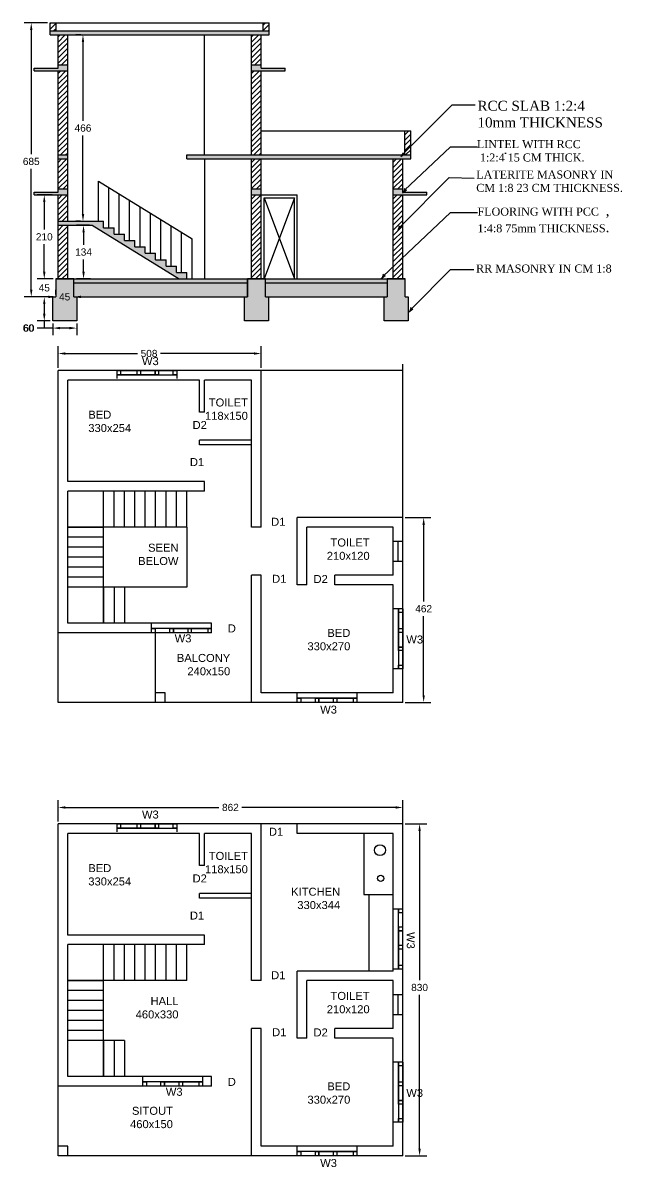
# Model space of a CAD drawing. Header units: inches. Extents: x -2903 to 3367, y -161 to 1064.
# Drawn here: x 72.83 to 87.81, y 901.14 to 929.74 of the extents above; entities that cross this region are included whole.
import ezdxf

# ---------------------------------------------------------------- set-up
doc = ezdxf.new("R2010")
doc.units = ezdxf.units.IN
doc.header["$MEASUREMENT"] = 0
doc.layers.add('--plan', color=7, linetype='Continuous')
doc.styles.add('SA', font='times.ttf')
doc.styles.get("Standard").update_dxf_attribs({"font": 'arial.ttf'})
doc.dimstyles.get("Standard").update_dxf_attribs({"dimtxt": 0.18, "dimasz": 0.18, "dimexe": 0.18, "dimexo": 0.0625, "dimgap": 0.09, "dimtad": 0, "dimtih": 1, "dimtoh": 1, "dimdec": 0, "dimlfac": 100, "dimzin": 0, "dimdsep": 46, "dimtxsty": 'Standard', "dimcen": 0.09, "dimadec": 0, "dimazin": 0, "dimtfac": 1, "dimtdec": 0, "dimtofl": 0, "dimtmove": 0, "dimatfit": 3, "dimfxl": 1, "dimtolj": 1, "dimtzin": 0, "dimarcsym": 0})

# ---------------------------------------------------------------- blocks, each defined once
blk = doc.blocks.new('*D132')
at = {"color": 0, "lineweight": -2, "transparency": 16777216}
for p, q in [((73.706, 909.781), (73.706, 910.308)), ((82.326, 909.781), (82.326, 910.308)), ((73.886, 910.128), (77.728, 910.128)), ((82.146, 910.128), (78.304, 910.128))]:
    blk.add_line(p, q, dxfattribs=at)
at = {"color": 0, "transparency": 16777216}
for points in [[(73.886, 910.158), (73.886, 910.098), (73.706, 910.128)], [(82.146, 910.158), (82.146, 910.098), (82.326, 910.128)]]:
    blk.add_solid(points, dxfattribs=at)
at = {"layer": 'Defpoints', "color": 0, "transparency": 16777216}
for p in [(82.326, 910.128), (73.706, 909.719), (82.326, 909.719)]:
    blk.add_point(p, dxfattribs=at)
at = {"color": 0, "transparency": 16777216, "insert": (78.016, 910.128), "char_height": 0.18, "attachment_point": 5}
blk.add_mtext('\\A1;862', dxfattribs=at)
blk = doc.blocks.new('*D133')
at = {"color": 0, "lineweight": -2, "transparency": 16777216}
for p, q in [((82.388, 909.719), (82.927, 909.719)), ((82.747, 909.539), (82.747, 905.809)), ((82.747, 901.599), (82.747, 905.445)), ((82.388, 901.419), (82.927, 901.419))]:
    blk.add_line(p, q, dxfattribs=at)
at = {"color": 0, "transparency": 16777216}
for points in [[(82.717, 909.539), (82.777, 909.539), (82.747, 909.719)], [(82.717, 901.599), (82.777, 901.599), (82.747, 901.419)]]:
    blk.add_solid(points, dxfattribs=at)
at = {"layer": 'Defpoints', "color": 0, "transparency": 16777216}
for p in [(82.326, 909.719), (82.326, 901.419), (82.747, 901.419)]:
    blk.add_point(p, dxfattribs=at)
at = {"color": 0, "transparency": 16777216, "insert": (82.747, 905.627), "char_height": 0.18, "attachment_point": 5}
blk.add_mtext('\\A1;830', dxfattribs=at)
blk = doc.blocks.new('*D134')
at = {"color": 0, "lineweight": -2, "transparency": 16777216}
for p, q in [((73.706, 921.116), (73.706, 921.656)), ((78.786, 921.116), (78.786, 921.656)), ((73.886, 921.476), (75.692, 921.476)), ((78.606, 921.476), (76.27, 921.476))]:
    blk.add_line(p, q, dxfattribs=at)
at = {"color": 0, "transparency": 16777216}
for points in [[(73.886, 921.506), (73.886, 921.446), (73.706, 921.476)], [(78.606, 921.506), (78.606, 921.446), (78.786, 921.476)]]:
    blk.add_solid(points, dxfattribs=at)
at = {"layer": 'Defpoints', "color": 0, "transparency": 16777216}
for p in [(78.786, 921.476), (73.706, 921.053), (78.786, 921.053)]:
    blk.add_point(p, dxfattribs=at)
at = {"color": 0, "transparency": 16777216, "insert": (75.981, 921.476), "char_height": 0.18, "attachment_point": 5}
blk.add_mtext('\\A1;508', dxfattribs=at)
blk = doc.blocks.new('*D135')
at = {"color": 0, "lineweight": -2, "transparency": 16777216}
for p, q in [((82.388, 917.373), (83.029, 917.373)), ((82.849, 917.193), (82.849, 915.278)), ((82.849, 912.933), (82.849, 914.914)), ((82.388, 912.753), (83.029, 912.753))]:
    blk.add_line(p, q, dxfattribs=at)
at = {"color": 0, "transparency": 16777216}
for points in [[(82.819, 917.193), (82.879, 917.193), (82.849, 917.373)], [(82.819, 912.933), (82.879, 912.933), (82.849, 912.753)]]:
    blk.add_solid(points, dxfattribs=at)
at = {"layer": 'Defpoints', "color": 0, "transparency": 16777216}
for p in [(82.326, 917.373), (82.326, 912.753), (82.849, 912.753)]:
    blk.add_point(p, dxfattribs=at)
at = {"color": 0, "transparency": 16777216, "insert": (82.849, 915.096), "char_height": 0.18, "attachment_point": 5}
blk.add_mtext('\\A1;462', dxfattribs=at)
blk = doc.blocks.new('*D136')
at = {"color": 0, "lineweight": -2, "transparency": 16777216}
for p, q in [((73.361, 923.522), (73.361, 923.702)), ((73.583, 923.342), (73.181, 923.342)), ((73.583, 922.892), (73.181, 922.892)), ((73.361, 922.712), (73.361, 922.532))]:
    blk.add_line(p, q, dxfattribs=at)
at = {"color": 0, "transparency": 16777216}
for points in [[(73.331, 923.522), (73.391, 923.522), (73.361, 923.342)], [(73.331, 922.712), (73.391, 922.712), (73.361, 922.892)]]:
    blk.add_solid(points, dxfattribs=at)
at = {"layer": 'Defpoints', "color": 0, "transparency": 16777216}
for p in [(73.646, 923.342), (73.361, 922.892), (73.646, 922.892)]:
    blk.add_point(p, dxfattribs=at)
at = {"color": 0, "transparency": 16777216, "insert": (73.361, 923.117), "char_height": 0.18, "attachment_point": 5}
blk.add_mtext('\\A1;45', dxfattribs=at)
blk = doc.blocks.new('*D137')
at = {"color": 0, "lineweight": -2, "transparency": 16777216}
for p, q in [((73.508, 922.892), (73.181, 922.892)), ((73.361, 922.712), (73.361, 922.472)), ((73.508, 922.292), (73.181, 922.292)), ((73.361, 922.292), (73.361, 922.112)), ((73.361, 922.112), (73.181, 922.112))]:
    blk.add_line(p, q, dxfattribs=at)
at = {"color": 0, "transparency": 16777216}
for points in [[(73.331, 922.712), (73.391, 922.712), (73.361, 922.892)], [(73.331, 922.472), (73.391, 922.472), (73.361, 922.292)]]:
    blk.add_solid(points, dxfattribs=at)
at = {"layer": 'Defpoints', "color": 0, "transparency": 16777216}
for p in [(73.571, 922.892), (73.361, 922.292), (73.571, 922.292)]:
    blk.add_point(p, dxfattribs=at)
at = {"color": 0, "transparency": 16777216, "insert": (72.962, 922.112), "char_height": 0.18, "attachment_point": 5}
blk.add_mtext('\\A1;60', dxfattribs=at)
blk = doc.blocks.new('*D138')
at = {"color": 0, "lineweight": -2, "transparency": 16777216}
for p, q in [((73.571, 922.229), (73.571, 921.932)), ((74.171, 922.229), (74.171, 921.932)), ((73.571, 922.112), (73.197, 922.112)), ((73.991, 922.112), (73.751, 922.112))]:
    blk.add_line(p, q, dxfattribs=at)
at = {"color": 0, "transparency": 16777216}
for points in [[(73.751, 922.142), (73.751, 922.082), (73.571, 922.112)], [(73.991, 922.142), (73.991, 922.082), (74.171, 922.112)]]:
    blk.add_solid(points, dxfattribs=at)
at = {"layer": 'Defpoints', "color": 0, "transparency": 16777216}
for p in [(73.571, 922.292), (74.171, 922.292), (73.571, 922.112)]:
    blk.add_point(p, dxfattribs=at)
at = {"color": 0, "transparency": 16777216, "insert": (72.978, 922.112), "char_height": 0.18, "attachment_point": 5}
blk.add_mtext('\\A1;60', dxfattribs=at)
blk = doc.blocks.new('*D139')
at = {"color": 0, "lineweight": -2, "transparency": 16777216}
for p, q in [((73.646, 922.954), (73.646, 923.072)), ((74.096, 922.954), (74.096, 923.072)), ((73.466, 922.892), (73.286, 922.892)), ((74.276, 922.892), (74.456, 922.892))]:
    blk.add_line(p, q, dxfattribs=at)
at = {"color": 0, "transparency": 16777216}
for points in [[(73.466, 922.922), (73.466, 922.862), (73.646, 922.892)], [(74.276, 922.922), (74.276, 922.862), (74.096, 922.892)]]:
    blk.add_solid(points, dxfattribs=at)
at = {"layer": 'Defpoints', "color": 0, "transparency": 16777216}
for p in [(73.646, 922.892), (73.646, 922.892), (74.096, 922.892)]:
    blk.add_point(p, dxfattribs=at)
at = {"color": 0, "transparency": 16777216, "insert": (73.871, 922.892), "char_height": 0.18, "attachment_point": 5}
blk.add_mtext('\\A1;45', dxfattribs=at)
blk = doc.blocks.new('*D140')
at = {"color": 0, "lineweight": -2, "transparency": 16777216}
for p, q in [((73.56, 925.442), (73.181, 925.442)), ((73.361, 925.262), (73.361, 924.574)), ((73.361, 923.522), (73.361, 924.21)), ((73.583, 923.342), (73.181, 923.342))]:
    blk.add_line(p, q, dxfattribs=at)
at = {"color": 0, "transparency": 16777216}
for points in [[(73.331, 925.262), (73.391, 925.262), (73.361, 925.442)], [(73.331, 923.522), (73.391, 923.522), (73.361, 923.342)]]:
    blk.add_solid(points, dxfattribs=at)
at = {"layer": 'Defpoints', "color": 0, "transparency": 16777216}
for p in [(73.361, 925.442), (73.623, 925.442), (73.646, 923.342)]:
    blk.add_point(p, dxfattribs=at)
at = {"color": 0, "transparency": 16777216, "insert": (73.361, 924.392), "char_height": 0.18, "attachment_point": 5}
blk.add_mtext('\\A1;210', dxfattribs=at)
blk = doc.blocks.new('*D141')
at = {"color": 0, "lineweight": -2, "transparency": 16777216}
for p, q in [((73.443, 929.742), (72.855, 929.742)), ((73.035, 929.562), (73.035, 926.459)), ((73.035, 923.072), (73.035, 926.096)), ((73.583, 922.892), (72.855, 922.892))]:
    blk.add_line(p, q, dxfattribs=at)
at = {"color": 0, "transparency": 16777216}
for points in [[(73.005, 929.562), (73.065, 929.562), (73.035, 929.742)], [(73.005, 923.072), (73.065, 923.072), (73.035, 922.892)]]:
    blk.add_solid(points, dxfattribs=at)
at = {"layer": 'Defpoints', "color": 0, "transparency": 16777216}
for p in [(73.035, 929.742), (73.506, 929.742), (73.646, 922.892)]:
    blk.add_point(p, dxfattribs=at)
at = {"color": 0, "transparency": 16777216, "insert": (73.035, 926.277), "char_height": 0.18, "attachment_point": 5}
blk.add_mtext('\\A1;685', dxfattribs=at)
blk = doc.blocks.new('*D142')
at = {"color": 0, "lineweight": -2, "transparency": 16777216}
for p, q in [((74.495, 924.682), (74.163, 924.682)), ((74.343, 924.502), (74.343, 924.194)), ((74.343, 923.522), (74.343, 923.83)), ((74.517, 923.342), (74.163, 923.342))]:
    blk.add_line(p, q, dxfattribs=at)
at = {"color": 0, "transparency": 16777216}
for points in [[(74.313, 924.502), (74.373, 924.502), (74.343, 924.682)], [(74.313, 923.522), (74.373, 923.522), (74.343, 923.342)]]:
    blk.add_solid(points, dxfattribs=at)
at = {"layer": 'Defpoints', "color": 0, "transparency": 16777216}
for p in [(74.557, 924.682), (74.343, 923.342), (74.58, 923.342)]:
    blk.add_point(p, dxfattribs=at)
at = {"color": 0, "transparency": 16777216, "insert": (74.343, 924.012), "char_height": 0.18, "attachment_point": 5}
blk.add_mtext('\\A1;134', dxfattribs=at)
blk = doc.blocks.new('*D143')
at = {"color": 0, "lineweight": -2, "transparency": 16777216}
for p, q in [((74.277, 929.442), (74.149, 929.442)), ((74.329, 929.262), (74.329, 927.294)), ((74.329, 924.962), (74.329, 926.93)), ((74.266, 924.782), (74.149, 924.782))]:
    blk.add_line(p, q, dxfattribs=at)
at = {"color": 0, "transparency": 16777216}
for points in [[(74.299, 929.262), (74.359, 929.262), (74.329, 929.442)], [(74.299, 924.962), (74.359, 924.962), (74.329, 924.782)]]:
    blk.add_solid(points, dxfattribs=at)
at = {"layer": 'Defpoints', "color": 0, "transparency": 16777216}
for p in [(74.329, 929.442), (74.34, 929.442), (74.329, 924.782)]:
    blk.add_point(p, dxfattribs=at)
at = {"color": 0, "transparency": 16777216, "insert": (74.329, 927.112), "char_height": 0.18, "attachment_point": 5}
blk.add_mtext('\\A1;466', dxfattribs=at)

msp = doc.modelspace()

# ---------------------------------------------------------------- hatches: boundary and pattern name
h = msp.add_hatch()
h.set_pattern_fill('ANSI31', color=256, scale=0.74)
h.set_pattern_definition([(45, (-211.66632, -78.86238), (-0.065407377, 0.065407377), [])])
h.paths.add_polyline_path([(73.946, 929.442), (73.706, 929.442), (73.706, 928.692), (73.946, 928.692)])
h.paths.add_polyline_path([(73.946, 928.542), (73.706, 928.542), (73.706, 926.442), (73.946, 926.442)])
h.paths.add_polyline_path([(78.786, 929.442), (78.546, 929.442), (78.546, 928.692), (78.786, 928.692)])
h.paths.add_polyline_path([(78.786, 928.542), (78.546, 928.542), (78.546, 926.442), (78.786, 926.442)])
h.paths.add_polyline_path([(78.986, 929.742), (78.836, 929.742), (78.836, 929.542), (78.986, 929.542)])
h.paths.add_polyline_path([(73.656, 929.742), (73.506, 929.742), (73.506, 929.542), (73.656, 929.542)])
h.paths.add_polyline_path([(73.946, 926.342), (73.706, 926.342), (73.706, 925.592), (73.946, 925.592)])
h.paths.add_polyline_path([(73.946, 925.442), (73.706, 925.442), (73.706, 924.782), (73.946, 924.782)])
h.paths.add_polyline_path([(73.946, 924.682), (73.706, 924.682), (73.706, 923.342), (73.946, 923.342)])
h.paths.add_polyline_path([(78.786, 926.342), (78.546, 926.342), (78.546, 925.592), (78.786, 925.592)])
h.paths.add_polyline_path([(78.786, 925.442), (78.546, 925.442), (78.546, 923.342), (78.786, 923.342)])
h.paths.add_polyline_path([(82.326, 926.342), (82.086, 926.342), (82.086, 925.592), (82.326, 925.592)])
h.paths.add_polyline_path([(82.326, 925.442), (82.086, 925.442), (82.086, 923.342), (82.326, 923.342)])
h.paths.add_polyline_path([(82.526, 927.042), (82.376, 927.042), (82.376, 926.442), (82.526, 926.442)])
h = msp.add_hatch()
h.set_pattern_fill('AR-CONC', color=256, scale=0.056)
h.set_pattern_definition([(50, (-211.66632, -78.86238), (0.4016657, -0.0351412), [0.042, -0.462]), (355, (-211.6663, -78.8624), (-0.07770075, 0.4212276), [0.0336, -0.3696]), (100.451444, (-211.63285, -78.8653), (0.32396495, 0.3860864), [0.0356945, -0.39263958]), (46.1842, (-211.6663, -78.7504), (0.59765515, -0.0926908), [0.063, -0.693]), (96.635635, (-211.6165, -78.7581), (0.5234107, 0.54550642), [0.0535418, -0.5889597]), (351.184164, (-211.6663, -78.7504), (0.5234107, 0.5455064), [0.0504, -0.5544]), (21, (-211.61032, -78.77838), (0.33426795, -0.22546658), [0.042, -0.462]), (326, (-211.6103, -78.7784), (0.13625659, 0.40608403), [0.0336, -0.3696]), (71.451445, (-211.58246, -78.79717), (0.47052453, 0.18061745), [0.0356945, -0.39263958]), (37.5, (-211.66632, -78.86238), (0.006809519, 0.186420558), [0, -0.36512, 0, -0.3752, 0, -0.371]), (7.5, (-211.66632, -78.86238), (0.14731894, 0.22087056), [0, -0.21392, 0, -0.35672, 0, -0.1414]), (327.5, (-211.7912, -78.86238), (0.298940564, -0.012630728), [0, -0.14, 0, -0.4368, 0, -0.5796]), (317.5, (-211.8472, -78.86238), (0.326584255, 0.05605879), [0, -0.182, 0, -0.29008, 0, -0.4116])])
h.paths.add_polyline_path([(75.626, 924.302), (75.366, 924.302), (75.366, 924.462), (75.106, 924.462), (75.106, 924.622), (74.846, 924.622), (74.846, 924.782), (73.706, 924.782), (73.706, 924.682), (74.557, 924.682), (76.735, 923.342), (76.926, 923.342), (76.926, 923.502), (76.666, 923.502), (76.666, 923.662), (76.406, 923.662), (76.406, 923.822), (76.146, 923.822), (76.146, 923.982), (75.886, 923.982), (75.886, 924.142), (75.626, 924.142)])
h.paths.add_polyline_path([(78.441, 923.342), (74.096, 923.342), (74.096, 923.242), (78.441, 923.242)])
h.paths.add_polyline_path([(81.936, 923.342), (78.891, 923.342), (78.891, 923.242), (81.936, 923.242)])
h.paths.add_polyline_path([(82.926, 925.512), (82.326, 925.512), (82.326, 925.592), (82.086, 925.592), (82.086, 925.442), (82.926, 925.442)])
h.paths.add_polyline_path([(78.786, 925.592), (78.546, 925.592), (78.546, 925.442), (78.786, 925.442)])
h.paths.add_polyline_path([(73.946, 925.592), (73.706, 925.592), (73.706, 925.512), (73.106, 925.512), (73.106, 925.442), (73.946, 925.442)])
h.paths.add_polyline_path([(73.946, 926.442), (73.706, 926.442), (73.706, 926.342), (73.946, 926.342)])
h.paths.add_polyline_path([(78.786, 926.442), (78.546, 926.442), (78.546, 926.342), (78.786, 926.342)])
h.paths.add_polyline_path([(78.546, 926.442), (76.926, 926.442), (76.926, 926.342), (78.546, 926.342)])
h.paths.add_polyline_path([(82.526, 926.442), (78.786, 926.442), (78.786, 926.342), (82.526, 926.342)])
h.paths.add_polyline_path([(79.386, 928.612), (78.786, 928.612), (78.786, 928.692), (78.546, 928.692), (78.546, 928.542), (79.386, 928.542)])
h.paths.add_polyline_path([(73.946, 928.692), (73.706, 928.692), (73.706, 928.612), (73.106, 928.612), (73.106, 928.542), (73.946, 928.542)])
h.paths.add_polyline_path([(78.986, 929.542), (73.506, 929.542), (73.506, 929.442), (78.986, 929.442)])
at = {"ltscale": 0.1}
for points in [[(82.35, 926.484), (82.318, 926.501), (82.279, 926.393)], [(82.379, 926.468), (82.35, 926.484), (82.279, 926.393)], [(82.394, 925.576), (82.362, 925.594), (82.323, 925.485)], [(82.423, 925.561), (82.394, 925.576), (82.323, 925.485)], [(82.258, 924.64), (82.226, 924.657), (82.187, 924.549)], [(82.287, 924.624), (82.258, 924.64), (82.187, 924.549)], [(81.857, 923.433), (81.825, 923.45), (81.786, 923.341)], [(81.886, 923.417), (81.857, 923.433), (81.786, 923.341)], [(82.55, 922.601), (82.518, 922.619), (82.479, 922.51)], [(82.579, 922.586), (82.55, 922.601), (82.479, 922.51)]]:
    msp.add_hatch(color=256, dxfattribs=at).paths.add_polyline_path(points)
h = msp.add_hatch()
h.set_pattern_fill('GRAVEL', color=256, scale=0.52)
h.set_pattern_definition([(228.0127875, (-211.291918, -78.342382), (-4.16, -4.68), [0.06995872, -6.92592578]), (184.9697407, (-211.338718, -78.394382), (6.24, 0.52), [0.12005136, -11.88508088]), (132.510447, (-211.458318, -78.404782), (5.2, -5.72), [0.08464976, -8.38033695]), (267.273689, (-211.661118, -78.534782), (0.52, 10.4), [0.10932376, -10.82305018]), (292.8336542, (-211.666318, -78.643982), (-2.6, 6.24), [0.1072006, -10.61287403]), (357.273689, (-211.624718, -78.742782), (-10.4, 0.52), [0.10932376, -10.82305018]), (37.6942405, (-211.515518, -78.747982), (-6.76, -5.2), [0.14457508, -14.31292125]), (72.2553284, (-211.401118, -78.659582), (3.64, 11.44), [0.13649376, -13.51288718]), (121.4295656, (-211.359518, -78.529582), (-4.16, 6.76), [0.109694, -10.85971802]), (175.2363583, (-211.416718, -78.435982), (5.72, -0.52), [0.12523264, -6.13639654]), (222.3974378, (-211.541518, -78.425582), (-6.24, -5.72), [0.16195296, -16.033355]), (138.814075, (-211.14632, -78.53998), (-3.64, 3.12), [0.05527652, -5.4723993]), (171.4692344, (-211.187918, -78.503582), (6.76, -1.04), [0.10516324, -10.41118594]), (225, (-211.2919, -78.488), (-6e-17, -0.52), [0.07353892, -0.66185213]), (203.1985905, (-211.32832, -78.42558), (2.6, 1.04), [0.03960216, -3.92059986]), (291.80141, (-211.36472, -78.44118), (-0.52, 1.56), [0.05600556, -2.74428014]), (30.963757, (-211.34392, -78.49318), (1.56, 1.04), [0.09096308, -2.9411319]), (161.565051, (-211.26592, -78.44638), (1.04, -0.52), [0.06577532, -1.57860906]), (16.3895403, (-211.666318, -78.441182), (5.2, 1.56), [0.092144, -9.12227948]), (70.346176, (-211.577918, -78.415182), (-2.08, -5.72), [0.07730372, -7.65305203]), (293.1985905, (-211.26592, -78.34238), (-1.04, 2.6), [0.0792038, -3.88099822]), (343.6104597, (-211.234718, -78.415182), (-5.2, 1.56), [0.092144, -9.12227948]), (339.443955, (-211.66632, -78.76358), (-2.6, 1.04), [0.0888576, -4.35402435]), (294.7751406, (-211.583118, -78.794782), (-2.6, 5.72), [0.07445256, -7.3708144]), (66.8014095, (-211.26072, -78.86238), (1.04, 2.6), [0.0792038, -3.88099822]), (17.3540246, (-211.229518, -78.789582), (-6.76, -2.08), [0.08716812, -8.62962028]), (69.443955, (-211.51552, -78.86238), (-1.04, -2.6), [0.0444288, -4.39845315]), (101.309932, (-211.29192, -78.86238), (-0.52, 2.08), [0.0265148, -2.62497535]), (165.963757, (-211.29712, -78.83638), (1.56, -0.52), [0.1072006, -2.03681433]), (186.009006, (-211.401118, -78.810382), (5.2, 0.52), [0.099346, -9.83524005]), (303.690068, (-211.34392, -78.53998), (-0.52, 1.04), [0.07499544, -1.79989122]), (353.1572266, (-211.302318, -78.602382), (8.84, -1.04), [0.13093288, -12.96233256]), (60.945396, (-211.17232, -78.61798), (-2.08, -3.64), [0.05353712, -5.30019055]), (90, (-211.1463, -78.5712), (-0.52, 0.52), [0.0312, -0.4888]), (120.256437, (-211.411518, -78.794782), (2.08, -3.64), [0.07224048, -7.1518304]), (48.0127875, (-211.447918, -78.732382), (4.16, 4.68), [0.13991744, -6.85596706]), (0, (-211.3543, -78.6284), (0.52, 0.52), [0.1352, -0.3848]), (325.3048465, (-211.219118, -78.628382), (5.2, -3.64), [0.08221928, -8.13970264]), (254.054604, (-211.15152, -78.67518), (-0.52, -2.08), [0.07571304, -3.7099441]), (207.6459754, (-211.172318, -78.747982), (-9.88, -5.2), [0.1232738, -12.20412657]), (175.4260787, (-211.281518, -78.805182), (-6.76, 0.52), [0.13041548, -12.91111817])])
h.paths.add_polyline_path([(74.096, 923.342), (73.646, 923.342), (73.646, 922.892), (73.571, 922.892), (73.571, 922.292), (74.171, 922.292), (74.171, 922.892), (74.096, 922.892)])
h.paths.add_polyline_path([(78.966, 922.892), (78.891, 922.892), (78.891, 923.342), (78.441, 923.342), (78.441, 922.892), (78.366, 922.892), (78.366, 922.292), (78.966, 922.292)])
h.paths.add_polyline_path([(82.461, 922.892), (82.386, 922.892), (82.386, 923.342), (81.936, 923.342), (81.936, 922.892), (81.861, 922.892), (81.861, 922.292), (82.461, 922.292)])
h = msp.add_hatch()
h.set_pattern_fill('AR-SAND', color=256, scale=0.083)
h.set_pattern_definition([(37.5, (-211.66632, -78.86238), (-0.005228449, 0.159926373), [0, -0.12616, 0, -0.1411, 0, -0.134875]), (7.5, (-211.66632, -78.86238), (0.146891467, 0.234238123), [0, -0.06806, 0, -0.11371, 0, -0.043575]), (327.5, (-211.76841, -78.86238), (0.258473775, 0.000469701), [0, -0.0415, 0, -0.1494, 0, -0.19505]), (317.5, (-211.7684, -78.86238), (0.24950851, 0.07284707), [0, -0.02075, 0, -0.09794, 0, -0.11205])])
h.paths.add_polyline_path([(78.441, 923.242), (74.096, 923.242), (74.096, 922.892), (74.171, 922.892), (78.441, 922.892)])
h.paths.add_polyline_path([(81.936, 923.242), (78.891, 923.242), (78.891, 922.892), (78.966, 922.892), (81.936, 922.892)])

# ---------------------------------------------------------------- linework, layer by layer
at = {"layer": '--plan', "ltscale": 0.1}
for p, q in [((75.176, 921.053), (75.176, 920.853)), ((75.176, 921.033), (75.176, 920.943)), ((76.221, 920.943), (75.176, 920.943)), ((75.266, 921.053), (75.266, 920.943)), ((75.266, 921.033), (75.266, 920.943)), ((75.676, 921.053), (75.676, 920.943)), ((75.676, 921.033), (75.676, 920.943)), ((75.766, 921.053), (75.766, 920.943)), ((75.766, 921.053), (75.766, 920.943)), ((76.131, 921.053), (76.131, 920.943)), ((76.131, 921.033), (76.131, 920.943)), ((76.221, 921.053), (76.221, 920.943)), ((76.221, 921.053), (76.221, 920.943)), ((82.326, 915.093), (82.086, 915.093)), ((82.306, 915.093), (82.216, 915.093)), ((82.216, 914.048), (82.216, 915.093)), ((82.306, 915.003), (82.216, 915.003)), ((82.326, 915.003), (82.216, 915.003)), ((76.501, 914.603), (77.546, 914.603)), ((76.501, 914.493), (76.501, 914.603)), ((76.501, 914.493), (76.501, 914.603)), ((76.591, 914.513), (76.591, 914.603)), ((76.591, 914.493), (76.591, 914.603)), ((76.956, 914.493), (76.956, 914.603)), ((76.956, 914.493), (76.956, 914.603)), ((77.046, 914.513), (77.046, 914.603)), ((77.046, 914.493), (77.046, 914.603)), ((77.456, 914.513), (77.456, 914.603)), ((77.456, 914.493), (77.456, 914.603)), ((77.546, 914.493), (77.546, 914.693)), ((77.546, 914.513), (77.546, 914.603)), ((82.306, 914.593), (82.216, 914.593)), ((82.326, 914.593), (82.216, 914.593)), ((82.326, 914.503), (82.216, 914.503)), ((82.326, 914.503), (82.216, 914.503)), ((82.306, 914.138), (82.216, 914.138)), ((82.326, 914.138), (82.216, 914.138)), ((82.326, 914.048), (82.216, 914.048)), ((82.326, 914.048), (82.216, 914.048)), ((80.141, 912.863), (81.186, 912.863)), ((80.141, 912.753), (80.141, 912.863)), ((80.141, 912.753), (80.141, 912.863)), ((80.231, 912.773), (80.231, 912.863)), ((80.231, 912.753), (80.231, 912.863)), ((80.596, 912.753), (80.596, 912.863)), ((80.596, 912.753), (80.596, 912.863)), ((80.686, 912.773), (80.686, 912.863)), ((80.686, 912.753), (80.686, 912.863)), ((81.096, 912.773), (81.096, 912.863)), ((81.096, 912.753), (81.096, 912.863)), ((81.186, 912.753), (81.186, 912.993)), ((81.186, 912.773), (81.186, 912.863)), ((75.176, 909.719), (75.176, 909.519)), ((75.176, 909.699), (75.176, 909.609)), ((75.266, 909.719), (75.266, 909.609)), ((75.266, 909.699), (75.266, 909.609)), ((75.676, 909.719), (75.676, 909.609)), ((75.676, 909.699), (75.676, 909.609)), ((75.766, 909.719), (75.766, 909.609)), ((75.766, 909.719), (75.766, 909.609)), ((76.131, 909.719), (76.131, 909.609)), ((76.131, 909.699), (76.131, 909.609)), ((76.221, 909.719), (76.221, 909.609)), ((76.221, 909.719), (76.221, 909.609)), ((76.221, 909.609), (75.176, 909.609)), ((82.216, 907.134), (82.216, 906.089)), ((82.326, 907.134), (82.216, 907.134)), ((82.326, 907.134), (82.216, 907.134)), ((82.306, 907.044), (82.216, 907.044)), ((82.326, 907.044), (82.216, 907.044)), ((82.326, 906.679), (82.216, 906.679)), ((82.326, 906.679), (82.216, 906.679)), ((82.306, 906.589), (82.216, 906.589)), ((82.326, 906.589), (82.216, 906.589)), ((82.326, 906.089), (82.086, 906.089)), ((82.306, 906.179), (82.216, 906.179)), ((82.326, 906.179), (82.216, 906.179)), ((82.306, 906.089), (82.216, 906.089)), ((82.326, 903.759), (82.086, 903.759)), ((82.306, 903.759), (82.216, 903.759)), ((82.216, 902.714), (82.216, 903.759)), ((82.306, 903.669), (82.216, 903.669)), ((82.326, 903.669), (82.216, 903.669)), ((77.325, 903.159), (77.325, 903.399)), ((76.28, 903.269), (77.325, 903.269)), ((76.28, 903.159), (76.28, 903.269)), ((76.28, 903.159), (76.28, 903.269)), ((76.37, 903.179), (76.37, 903.269)), ((76.37, 903.159), (76.37, 903.269)), ((76.735, 903.159), (76.735, 903.269)), ((76.735, 903.159), (76.735, 903.269)), ((76.825, 903.179), (76.825, 903.269)), ((76.825, 903.159), (76.825, 903.269)), ((77.235, 903.179), (77.235, 903.269)), ((77.235, 903.159), (77.235, 903.269)), ((77.325, 903.179), (77.325, 903.269)), ((82.306, 903.259), (82.216, 903.259)), ((82.326, 903.259), (82.216, 903.259)), ((82.326, 903.169), (82.216, 903.169)), ((82.326, 903.169), (82.216, 903.169)), ((82.306, 902.804), (82.216, 902.804)), ((82.326, 902.804), (82.216, 902.804)), ((82.326, 902.714), (82.216, 902.714)), ((82.326, 902.714), (82.216, 902.714)), ((81.186, 901.419), (81.186, 901.659)), ((80.141, 901.529), (81.186, 901.529)), ((80.141, 901.419), (80.141, 901.529)), ((80.141, 901.419), (80.141, 901.529)), ((80.231, 901.439), (80.231, 901.529)), ((80.231, 901.419), (80.231, 901.529)), ((80.596, 901.419), (80.596, 901.529)), ((80.596, 901.419), (80.596, 901.529)), ((80.686, 901.439), (80.686, 901.529)), ((80.686, 901.419), (80.686, 901.529)), ((81.096, 901.439), (81.096, 901.529)), ((81.096, 901.419), (81.096, 901.529)), ((81.186, 901.439), (81.186, 901.529))]:
    msp.add_line(p, q, dxfattribs=at)
for p, q in [((73.506, 929.442), (73.506, 929.742)), ((73.506, 929.742), (78.986, 929.742)), ((73.656, 929.542), (73.656, 929.742)), ((78.836, 929.542), (78.836, 929.742)), ((78.986, 929.442), (78.986, 929.742)), ((73.506, 929.542), (78.986, 929.542)), ((73.506, 929.442), (78.986, 929.442)), ((73.706, 928.612), (73.706, 929.442)), ((73.946, 924.782), (73.946, 929.442)), ((77.366, 926.442), (77.366, 929.442)), ((78.546, 926.442), (78.546, 929.442)), ((78.786, 928.612), (78.786, 929.442)), ((73.106, 928.542), (73.106, 928.612)), ((73.106, 928.612), (73.706, 928.612)), ((73.106, 928.542), (73.946, 928.542)), ((73.706, 928.692), (73.946, 928.692)), ((73.706, 925.512), (73.706, 928.542)), ((78.546, 928.692), (78.786, 928.692)), ((78.546, 928.542), (79.386, 928.542)), ((78.786, 928.612), (79.386, 928.612)), ((78.786, 926.442), (78.786, 928.542)), ((79.386, 928.542), (79.386, 928.612)), ((84.134, 927.681), (83.553, 927.687)), ((78.786, 927.042), (82.526, 927.042)), ((82.376, 926.442), (82.376, 927.042)), ((82.526, 926.342), (82.526, 927.042)), ((83.521, 926.64), (84.195, 926.64)), ((73.706, 926.442), (73.946, 926.442)), ((73.706, 926.342), (73.946, 926.342)), ((76.926, 926.442), (82.526, 926.442)), ((76.926, 926.342), (76.926, 926.442)), ((76.926, 926.342), (82.526, 926.342)), ((77.366, 926.342), (77.366, 923.342)), ((78.546, 923.342), (78.546, 926.342)), ((78.786, 923.342), (78.786, 926.342)), ((82.086, 923.342), (82.086, 926.342)), ((82.326, 925.512), (82.326, 926.342)), ((84.875, 926.487), (84.916, 926.487)), ((74.716, 924.782), (74.716, 925.782)), ((74.716, 925.782), (77.056, 924.342)), ((83.491, 925.873), (84.111, 925.862)), ((73.106, 925.512), (73.706, 925.512)), ((73.106, 925.442), (73.106, 925.512)), ((73.106, 925.442), (73.946, 925.442)), ((73.706, 925.592), (73.946, 925.592)), ((73.706, 923.342), (73.706, 925.442)), ((74.976, 924.622), (74.976, 925.622)), ((75.236, 924.462), (75.236, 925.462)), ((78.546, 925.592), (78.786, 925.592)), ((78.546, 925.442), (79.686, 925.442)), ((78.856, 923.342), (78.856, 925.372)), ((78.856, 925.372), (79.616, 925.372)), ((78.856, 925.372), (79.616, 923.342)), ((79.616, 925.372), (78.856, 923.342)), ((79.616, 923.342), (79.616, 925.372)), ((79.686, 923.342), (79.686, 925.442)), ((82.086, 925.592), (82.326, 925.592)), ((82.086, 925.442), (82.926, 925.442)), ((82.326, 925.512), (82.926, 925.512)), ((82.326, 923.342), (82.326, 925.442)), ((82.926, 925.442), (82.926, 925.512)), ((75.496, 924.302), (75.496, 925.302)), ((75.756, 924.142), (75.756, 925.142)), ((73.706, 924.782), (74.846, 924.782)), ((74.846, 924.622), (74.846, 924.782)), ((76.016, 923.982), (76.016, 924.982)), ((76.276, 923.822), (76.276, 924.822)), ((83.521, 925.001), (84.195, 925.001)), ((73.706, 924.682), (74.557, 924.682)), ((73.946, 923.342), (73.946, 924.682)), ((74.557, 924.682), (76.735, 923.342)), ((74.846, 924.622), (75.106, 924.622)), ((75.106, 924.462), (75.106, 924.622)), ((76.536, 923.662), (76.536, 924.662)), ((76.796, 923.502), (76.796, 924.502)), ((75.106, 924.462), (75.366, 924.462)), ((75.366, 924.302), (75.366, 924.462)), ((75.366, 924.302), (75.626, 924.302)), ((75.626, 924.142), (75.626, 924.302)), ((77.056, 923.342), (77.056, 924.342)), ((75.626, 924.142), (75.886, 924.142)), ((75.886, 923.982), (75.886, 924.142)), ((75.886, 923.982), (76.146, 923.982)), ((76.146, 923.822), (76.146, 923.982)), ((76.146, 923.822), (76.406, 923.822)), ((76.406, 923.662), (76.406, 923.822)), ((76.406, 923.662), (76.666, 923.662)), ((76.666, 923.502), (76.666, 923.662)), ((76.666, 923.502), (76.926, 923.502)), ((76.926, 923.342), (76.926, 923.502)), ((83.521, 923.573), (84.106, 923.573)), ((73.646, 923.342), (82.386, 923.342)), ((74.096, 923.242), (78.441, 923.242)), ((78.891, 923.242), (81.936, 923.242)), ((73.571, 922.892), (73.646, 922.892)), ((74.096, 922.892), (78.441, 922.892)), ((78.891, 922.892), (81.936, 922.892)), ((82.386, 922.892), (82.461, 922.892)), ((82.326, 912.753), (82.326, 921.213)), ((73.706, 912.753), (73.706, 921.053)), ((82.326, 921.053), (73.706, 921.053)), ((73.946, 921.053), (73.706, 921.053)), ((73.946, 918.273), (73.946, 920.813)), ((77.246, 920.813), (73.946, 920.813)), ((78.786, 921.053), (74.546, 921.053)), ((75.176, 921.053), (76.676, 921.053)), ((76.676, 921.053), (76.676, 920.853)), ((77.246, 920.013), (77.246, 920.813)), ((77.246, 920.013), (77.246, 920.813)), ((77.366, 920.013), (77.366, 920.813)), ((78.546, 920.813), (77.366, 920.813)), ((78.546, 917.133), (78.546, 920.813)), ((78.786, 917.133), (78.786, 921.053)), ((77.366, 920.013), (77.246, 920.013)), ((77.246, 919.193), (77.246, 919.313)), ((77.246, 919.193), (77.246, 919.313)), ((78.546, 919.313), (77.246, 919.313)), ((78.546, 919.193), (77.246, 919.193)), ((76.726, 918.273), (73.946, 918.273)), ((77.366, 918.273), (75.246, 918.273)), ((77.366, 918.033), (77.366, 918.273)), ((73.946, 914.733), (73.946, 918.033)), ((77.366, 918.033), (73.946, 918.033)), ((74.846, 914.733), (74.846, 918.033)), ((74.846, 917.133), (74.846, 918.033)), ((75.106, 917.133), (75.106, 918.033)), ((75.366, 917.133), (75.366, 918.033)), ((75.626, 917.133), (75.626, 918.033)), ((75.886, 917.133), (75.886, 918.033)), ((76.146, 917.133), (76.146, 918.033)), ((76.406, 917.133), (76.406, 918.033)), ((76.666, 917.133), (76.666, 918.033)), ((76.926, 917.133), (76.926, 918.033)), ((79.686, 915.693), (79.686, 917.373)), ((82.326, 917.373), (79.686, 917.373)), ((76.926, 917.133), (73.946, 917.133)), ((73.946, 917.133), (74.846, 917.133)), ((74.846, 917.133), (73.946, 917.133)), ((76.926, 917.133), (76.926, 915.633)), ((78.786, 917.133), (78.546, 917.133)), ((79.926, 915.693), (79.926, 917.133)), ((82.086, 917.133), (79.926, 917.133)), ((82.086, 915.933), (82.086, 917.133)), ((74.846, 916.883), (73.946, 916.883)), ((82.086, 916.783), (82.326, 916.783)), ((82.206, 916.783), (82.206, 916.283)), ((74.846, 916.633), (73.946, 916.633)), ((74.846, 916.383), (73.946, 916.383)), ((82.086, 916.283), (82.326, 916.283)), ((74.846, 916.133), (73.946, 916.133)), ((78.546, 912.753), (78.546, 915.933)), ((78.786, 915.933), (78.546, 915.933)), ((78.786, 912.993), (78.786, 915.933)), ((80.626, 915.693), (80.626, 915.933)), ((82.086, 915.933), (80.626, 915.933)), ((74.846, 915.883), (73.946, 915.883)), ((76.926, 915.633), (73.946, 915.633)), ((74.846, 915.633), (74.846, 914.733)), ((75.106, 915.633), (75.106, 914.733)), ((75.366, 915.633), (75.366, 914.733)), ((79.926, 915.693), (79.686, 915.693)), ((82.086, 915.693), (80.626, 915.693)), ((82.086, 912.993), (82.086, 915.693)), ((82.216, 915.093), (82.216, 914.048)), ((82.326, 915.093), (82.326, 913.593)), ((73.706, 912.753), (73.706, 914.493)), ((77.546, 914.493), (73.706, 914.493)), ((77.546, 914.733), (73.946, 914.733)), ((76.046, 914.493), (76.046, 914.733)), ((77.546, 914.493), (76.046, 914.493)), ((76.146, 912.753), (76.146, 914.493)), ((77.546, 914.493), (77.546, 914.733)), ((82.216, 914.638), (82.216, 913.593)), ((82.216, 914.048), (82.216, 914.138)), ((82.216, 914.138), (82.326, 914.138)), ((82.216, 913.593), (82.216, 913.683)), ((82.216, 913.683), (82.326, 913.683)), ((82.326, 913.593), (82.086, 913.593)), ((76.386, 912.993), (76.146, 912.993)), ((76.386, 912.753), (76.386, 912.993)), ((82.086, 912.993), (78.786, 912.993)), ((79.686, 912.753), (79.686, 912.993)), ((82.326, 912.753), (73.706, 912.753)), ((81.186, 912.753), (79.686, 912.753)), ((73.706, 901.419), (73.706, 909.719)), ((82.326, 909.719), (73.706, 909.719)), ((73.946, 909.719), (73.706, 909.719)), ((78.786, 909.719), (74.546, 909.719)), ((75.176, 909.719), (76.676, 909.719)), ((76.676, 909.719), (76.676, 909.519)), ((78.786, 905.799), (78.786, 909.719)), ((79.686, 909.479), (79.686, 909.719)), ((82.326, 901.419), (82.326, 909.879)), ((73.946, 906.939), (73.946, 909.479)), ((77.246, 909.479), (73.946, 909.479)), ((77.246, 908.679), (77.246, 909.479)), ((77.246, 908.679), (77.246, 909.479)), ((77.366, 908.679), (77.366, 909.479)), ((78.546, 909.479), (77.366, 909.479)), ((78.546, 905.799), (78.546, 909.479)), ((82.086, 909.479), (79.686, 909.479)), ((82.086, 906.039), (82.086, 909.479)), ((77.366, 908.679), (77.246, 908.679)), ((77.246, 907.859), (77.246, 907.979)), ((77.246, 907.859), (77.246, 907.979)), ((78.546, 907.979), (77.246, 907.979)), ((81.475, 907.951), (81.475, 906.039)), ((78.546, 907.859), (77.246, 907.859)), ((82.326, 907.589), (82.086, 907.589)), ((82.326, 906.089), (82.326, 907.589)), ((76.726, 906.939), (73.946, 906.939)), ((77.366, 906.939), (75.246, 906.939)), ((77.366, 906.699), (77.366, 906.939)), ((73.946, 903.399), (73.946, 906.699)), ((77.366, 906.699), (73.946, 906.699)), ((74.846, 903.399), (74.846, 906.699)), ((74.846, 905.799), (74.846, 906.699)), ((75.106, 905.799), (75.106, 906.699)), ((75.366, 905.799), (75.366, 906.699)), ((75.626, 905.799), (75.626, 906.699)), ((75.886, 905.799), (75.886, 906.699)), ((76.146, 905.799), (76.146, 906.699)), ((76.406, 905.799), (76.406, 906.699)), ((76.666, 905.799), (76.666, 906.699)), ((76.926, 905.799), (76.926, 906.699)), ((79.686, 904.359), (79.686, 906.039)), ((82.086, 906.039), (79.686, 906.039)), ((76.926, 905.799), (73.946, 905.799)), ((73.946, 905.799), (74.846, 905.799)), ((74.846, 905.799), (73.946, 905.799)), ((78.786, 905.799), (78.546, 905.799)), ((79.926, 904.359), (79.926, 905.799)), ((82.086, 905.799), (79.926, 905.799)), ((82.086, 904.599), (82.086, 905.799)), ((74.846, 905.549), (73.946, 905.549)), ((82.086, 905.449), (82.326, 905.449)), ((82.206, 905.449), (82.206, 904.949)), ((74.846, 905.299), (73.946, 905.299)), ((74.846, 905.049), (73.946, 905.049)), ((74.846, 904.799), (73.946, 904.799)), ((82.086, 904.949), (82.326, 904.949)), ((74.846, 904.549), (73.946, 904.549)), ((78.546, 901.419), (78.546, 904.599)), ((78.786, 904.599), (78.546, 904.599)), ((78.786, 901.659), (78.786, 904.599)), ((80.626, 904.359), (80.626, 904.599)), ((82.086, 904.599), (80.626, 904.599)), ((75.366, 904.299), (73.946, 904.299)), ((74.846, 904.299), (74.846, 903.399)), ((75.106, 904.299), (75.106, 903.399)), ((75.366, 904.299), (75.366, 903.399)), ((79.926, 904.359), (79.686, 904.359)), ((82.086, 904.359), (80.626, 904.359)), ((82.086, 901.659), (82.086, 904.359)), ((82.216, 903.759), (82.216, 902.714)), ((82.326, 903.759), (82.326, 902.259)), ((77.546, 903.399), (73.946, 903.399)), ((75.825, 903.159), (75.825, 903.399)), ((77.546, 903.159), (77.546, 903.399)), ((73.706, 901.419), (73.706, 903.159)), ((77.546, 903.159), (73.706, 903.159)), ((77.325, 903.159), (75.825, 903.159)), ((82.216, 903.304), (82.216, 902.259)), ((82.216, 902.714), (82.216, 902.804)), ((82.216, 902.804), (82.326, 902.804)), ((82.326, 902.259), (82.086, 902.259)), ((82.216, 902.259), (82.216, 902.349)), ((82.216, 902.349), (82.326, 902.349)), ((73.946, 901.659), (73.706, 901.659)), ((73.946, 901.419), (73.946, 901.659)), ((82.086, 901.659), (78.786, 901.659)), ((79.686, 901.419), (79.686, 901.659)), ((82.326, 901.419), (73.706, 901.419)), ((81.186, 901.419), (79.686, 901.419))]:
    msp.add_line(p, q)
at = {"ltscale": 0.1}
for p, q in [((82.35, 926.484), (83.553, 927.687)), ((82.371, 925.557), (83.521, 926.64)), ((82.379, 926.468), (82.279, 926.393)), ((82.258, 924.64), (83.491, 925.873)), ((82.423, 925.561), (82.323, 925.485)), ((82.394, 925.576), (82.362, 925.594)), ((82.394, 925.576), (82.423, 925.561)), ((81.834, 923.413), (83.521, 925.001)), ((82.258, 924.64), (82.226, 924.657)), ((82.258, 924.64), (82.287, 924.624)), ((81.886, 923.417), (81.786, 923.341)), ((81.857, 923.433), (81.825, 923.45)), ((81.857, 923.433), (81.886, 923.417)), ((82.55, 922.601), (83.521, 923.573)), ((78.441, 922.892), (78.441, 923.342)), ((78.366, 922.292), (78.366, 922.892)), ((82.579, 922.586), (82.479, 922.51)), ((82.55, 922.601), (82.518, 922.619))]:
    msp.add_line(p, q, dxfattribs=at)
for points in [[(74.096, 922.892), (74.096, 923.342), (73.646, 923.342), (73.646, 922.892)], [(78.891, 922.892), (78.891, 923.342), (78.441, 923.342), (78.441, 922.892)], [(82.386, 922.892), (82.386, 923.342), (81.936, 923.342), (81.936, 922.892)], [(74.096, 922.892), (74.171, 922.892), (74.171, 922.292), (73.571, 922.292), (73.571, 922.892), (73.646, 922.892)], [(78.891, 922.892), (78.966, 922.892), (78.966, 922.292), (78.366, 922.292), (78.366, 922.892), (78.441, 922.892)], [(82.386, 922.892), (82.461, 922.892), (82.461, 922.292), (81.861, 922.292), (81.861, 922.892), (81.936, 922.892)], [(75.176, 920.943), (76.221, 920.943), (76.131, 920.943), (76.131, 921.053)], [(75.631, 920.943), (76.676, 920.943), (76.586, 920.943), (76.586, 921.053)], [(77.091, 914.603), (76.046, 914.603), (76.136, 914.603), (76.136, 914.493)], [(77.546, 914.603), (76.501, 914.603), (76.591, 914.603), (76.591, 914.493)], [(80.731, 912.863), (79.686, 912.863), (79.776, 912.863), (79.776, 912.753)], [(81.186, 912.863), (80.141, 912.863), (80.231, 912.863), (80.231, 912.753)], [(75.176, 909.609), (76.221, 909.609), (76.131, 909.609), (76.131, 909.719)], [(75.631, 909.609), (76.676, 909.609), (76.586, 909.609), (76.586, 909.719)], [(82.216, 906.544), (82.216, 907.589), (82.216, 907.499), (82.326, 907.499)], [(82.216, 906.089), (82.216, 907.134), (82.216, 907.044), (82.326, 907.044)], [(76.87, 903.269), (75.825, 903.269), (75.915, 903.269), (75.915, 903.159)], [(77.325, 903.269), (76.28, 903.269), (76.37, 903.269), (76.37, 903.159)], [(80.731, 901.529), (79.686, 901.529), (79.776, 901.529), (79.776, 901.419)], [(81.186, 901.529), (80.141, 901.529), (80.231, 901.529), (80.231, 901.419)]]:
    msp.add_lwpolyline(points)
msp.add_lwpolyline([(82.086, 909.479), (81.35, 909.479), (81.35, 907.951), (82.086, 907.951)], close=True)
for centre, radius in [((81.757, 909.061), 0.137), ((81.775, 908.355), 0.0794)]:
    msp.add_circle(centre, radius)

# ---------------------------------------------------------------- texts
at = {"color": 0, "insert": (84.195, 927.794), "char_height": 0.25, "attachment_point": 1, "style": 'SA'}
msp.add_mtext('RCC SLAB 1:2:4 \\P10mm THICKNESS', dxfattribs=at)
at = {"color": 0, "width": 7.33508, "attachment_point": 1, "style": 'SA'}
for s, insert, char_height in [('LINTEL WITH RCC\\P 1:2:4 15 CM THICK.', (84.179, 926.81), 0.2), ('LATERITE MASONRY IN \\PCM 1:8 23 CM THICKNESS.', (84.165, 926.051), 0.2), ('{\\H0.8x;FLOORING WITH PCC } ,\\P{\\H0.8x;1:4:8 75mm THICKNESS}.', (84.195, 925.174), 0.25), ('^I{\\H0.8x;RR MASONRY IN CM 1:8}', (83.16, 923.701), 0.25)]:
    msp.add_mtext(s, dxfattribs=dict(at, insert=insert, char_height=char_height))
at = {"char_height": 0.2, "width": 1.42076, "attachment_point": 1}
for insert in [(75.804, 921.386), (76.622, 914.455), (82.415, 914.427), (80.261, 912.675), (75.804, 910.051), (76.401, 903.12), (82.415, 903.092), (80.261, 901.34)]:
    msp.add_mtext('W3', dxfattribs=dict(at, insert=insert))
at = {"char_height": 0.2, "attachment_point": 1}
for s, width, insert in [('\\pxqr;TOILET\\P118x150', 1.58774, (76.865, 920.352)), ('BED\\P330x254', 1.58774, (74.462, 920.047)), ('\\pxqr;D2', 1.58774, (75.839, 919.789)), ('\\pxqr;D1', 1.58774, (75.772, 918.862)), ('\\pxqr;D1', 1.58774, (77.803, 917.37)), ('\\pxqr;TOILET\\P210x120', 1.58774, (79.91, 916.852)), ('\\pxqr;SEEN BELOW', 1.58774, (75.13, 916.722)), ('\\pxqr;D1', 1.58774, (77.828, 915.944)), ('\\pxqr;D2', 1.58774, (78.864, 915.939)), ('\\pxqr;D', 1.58774, (76.564, 914.704)), ('\\pxqr;BED\\P330x270', 1.58774, (79.427, 914.591)), ('\\pxqr;BALCONY\\P240x150', 1.58774, (76.424, 913.966)), ('\\pxqr;D1', 1.58774, (77.749, 909.621)), ('\\pxqr;TOILET\\P118x150', 1.58774, (76.865, 909.017)), ('BED\\P330x254', 1.58774, (74.462, 908.712)), ('\\pxqr;D2', 1.58774, (75.839, 908.454)), ('\\pxqr;KITCHEN\\P330x344', 1.59803, (79.163, 908.122)), ('\\pxqr;D1', 1.58774, (75.772, 907.527)), ('\\pxqr;D1', 1.58774, (77.803, 906.035)), ('\\pxqr;HALL\\P460x330', 1.58774, (75.13, 905.388)), ('\\pxqr;TOILET\\P210x120', 1.58774, (79.91, 905.517)), ('\\pxqr;D1', 1.58774, (77.828, 904.61)), ('\\pxqr;D2', 1.58774, (78.864, 904.604)), ('\\pxqr;D', 1.58774, (76.564, 903.369)), ('\\pxqr;BED\\P330x270', 1.58774, (79.427, 903.256)), ('\\pxqr;SITOUT\\P460x150', 1.58774, (74.99, 902.645))]:
    msp.add_mtext_dynamic_manual_height_columns(s, width=width, gutter_width=1, heights=[0], dxfattribs=dict(at, insert=insert))
at = {"insert": (82.424, 907.014), "char_height": 0.2, "width": 1.42076, "attachment_point": 7, "rotation": 270}
msp.add_mtext('W3', dxfattribs=at)

# ---------------------------------------------------------------- dimensions: what is measured, and where the dimension line sits
for base, p1, p2, picture, middle in [((73.035, 929.742), (73.646, 922.892), (73.506, 929.742), '*D141', (73.035, 926.277)), ((82.849, 912.753), (82.326, 917.373), (82.326, 912.753), '*D135', (82.849, 915.096)), ((82.747, 901.419), (82.326, 909.719), (82.326, 901.419), '*D133', (82.747, 905.627))]:
    dim = msp.add_linear_dim(base=base, p1=p1, p2=p2, angle=90, dimstyle='Standard')
    dim.commit()
    dim.dimension.update_dxf_attribs({"geometry": picture, "text_midpoint": middle, "dimtype": 160})
for base, p1, p2, picture, middle in [((74.329, 929.442), (74.329, 924.782), (74.34, 929.442), '*D143', (74.329, 927.112)), ((73.361, 925.442), (73.646, 923.342), (73.623, 925.442), '*D140', (73.361, 924.392)), ((74.343, 923.342), (74.557, 924.682), (74.58, 923.342), '*D142', (74.343, 924.012)), ((73.361, 922.892), (73.646, 923.342), (73.646, 922.892), '*D136', (73.361, 923.117)), ((73.361, 922.292), (73.571, 922.892), (73.571, 922.292), '*D137', (72.962, 922.112))]:
    dim = msp.add_linear_dim(base=base, p1=p1, p2=p2, angle=90, dimstyle='Standard')
    dim.commit()
    dim.dimension.update_dxf_attribs({"geometry": picture, "text_midpoint": middle})
dim = msp.add_linear_dim(base=(73.646, 922.892), p1=(74.096, 922.892), p2=(73.646, 922.892), dimstyle='Standard')
dim.commit()
dim.dimension.update_dxf_attribs({"geometry": '*D139', "text_midpoint": (73.871, 922.892)})
for base, p1, p2, picture, middle in [((73.571, 922.112), (74.171, 922.292), (73.571, 922.292), '*D138', (72.978, 922.112)), ((78.786, 921.476), (73.706, 921.053), (78.786, 921.053), '*D134', (75.981, 921.476)), ((82.326, 910.128), (73.706, 909.719), (82.326, 909.719), '*D132', (78.016, 910.128))]:
    dim = msp.add_linear_dim(base=base, p1=p1, p2=p2, dimstyle='Standard')
    dim.commit()
    dim.dimension.update_dxf_attribs({"geometry": picture, "text_midpoint": middle, "dimtype": 160})

doc.saveas('drawing.dxf')
